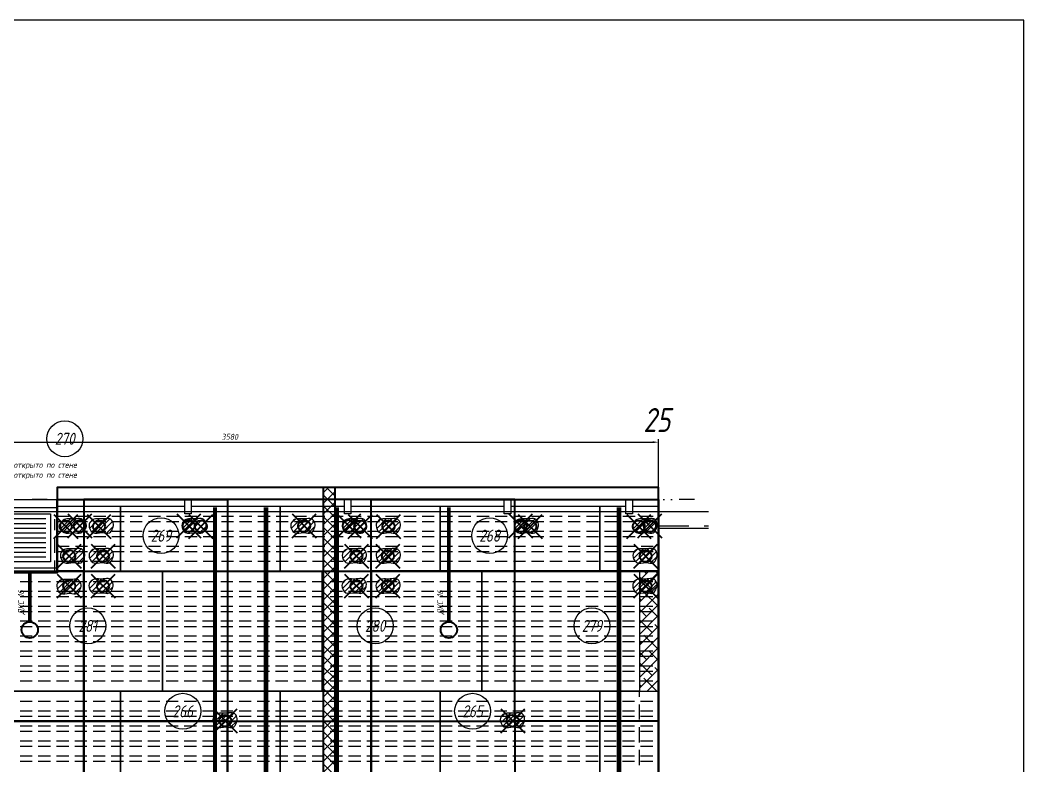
# Model space of a CAD drawing. Header units: millimetres. Extents: x -58926 to 122586, y -58688 to 8347.
# Drawn here: x 108612 to 112804, y 1783 to 4896 of the extents above; entities that cross this region are included whole.
import ezdxf
from ezdxf.enums import TextEntityAlignment as Align

# ---------------------------------------------------------------- set-up
doc = ezdxf.new("R2010")
doc.units = ezdxf.units.MM
doc.header["$PDMODE"] = 35
doc.header["$PDSIZE"] = 50
doc.linetypes.add('DASH2DOT', pattern=[31.75, 12.7, -6.35, 0, -6.35, 0, -6.35])
doc.linetypes.add('DASHED', pattern=[19.05, 12.7, -6.35])
for name, color, linetype in [('01 Черновое', 7, 'Continuous'), ('02 ОВиК', 7, 'Continuous'), ('02 Розетки', 7, 'Continuous'), ('02 ЭОМ и СС', 7, 'Continuous'), ('03 Потолок', 7, 'Continuous'), ('05 Слаботочка', 7, 'Continuous'), ('08 Пож. и техн. сигн.', 7, 'Continuous'), ('101 Крепление', 7, 'Continuous'), ('102 Звукоизоляция', 7, 'Continuous'), ('103 ГВЛ слой 1', 7, 'Continuous'), ('104 ГВЛ слой 2', 7, 'Continuous')]:
    doc.layers.add(name, color=color, linetype=linetype)
doc.layers.add('100 noprint', color=1, linetype='Continuous', plot=False)
doc.styles.get("Standard").update_dxf_attribs({"font": 'arial.ttf'})
doc.styles.add('ГОСТ-ISOCPEUR', font='isocpeui.ttf', dxfattribs={"width": 0.8})
doc.dimstyles.new('ISO-25', dxfattribs={"dimtxt": 2.5, "dimasz": 2.5, "dimexe": 1.25, "dimexo": 0.625, "dimtad": 1, "dimtxsty": 'Standard', "dimcen": 2.5, "dimadec": 0, "dimazin": 0, "dimtfac": 1, "dimtmove": 0, "dimatfit": 3, "dimfxl": 1, "dimarcsym": 0})

# ---------------------------------------------------------------- blocks, each defined once
blk = doc.blocks.new('АП 500х200')
at = {"color": 0, "lineweight": -2}
for p, q in [((-507, 207), (-47, 207)), ((-507, 187), (-47, 187)), ((-507, 167), (-47, 167)), ((-507, 147), (-47, 147)), ((-507, 127), (-47, 127)), ((-507, 107), (-47, 107)), ((-507, 87), (-47, 87)), ((-507, 67), (-47, 67)), ((-507, 47), (-47, 47))]:
    blk.add_line(p, q, dxfattribs=at)
for points in [[(-554, 0), (-554, 254), (0, 254), (0, 0)], [(-527, 27), (-527, 227), (-27, 227), (-27, 27)]]:
    blk.add_lwpolyline(points, close=True, dxfattribs=at)
blk = doc.blocks.new('*D417')
at = {"layer": '01 Черновое', "color": 0, "lineweight": -2}
for p, q in [((107698, 2895.2), (107698, 3146.6)), ((111278, 2895.2), (111278, 3146.6)), ((107723, 3134.1), (111253, 3134.1))]:
    blk.add_line(p, q, dxfattribs=at)
at = {"layer": '01 Черновое', "color": 0}
for points in [[(107723, 3138.3), (107723, 3129.9), (107698, 3134.1)], [(111253, 3129.9), (111253, 3138.3), (111278, 3134.1)]]:
    blk.add_solid(points, dxfattribs=at)
at = {"layer": 'Defpoints', "color": 0}
for p in [(111278, 3134.1), (107698, 2895.2), (111278, 2895.2)]:
    blk.add_point(p, dxfattribs=at)
at = {"layer": '01 Черновое', "color": 0, "insert": (109488, 3156.6), "char_height": 25, "attachment_point": 5, "style": 'ГОСТ-ISOCPEUR'}
blk.add_mtext('3580', dxfattribs=at)

msp = doc.modelspace()

# ---------------------------------------------------------------- hatches: boundary and pattern name
at = {"layer": '01 Черновое'}
h = msp.add_hatch(dxfattribs=at)
h.set_pattern_fill('ANSI38', color=256, scale=10, style=0)
h.set_pattern_definition([(45, (49556.516, 70858.977), (-22.45064, 22.45064), []), (135, (49556.516, 70858.977), (-67.351921, 22.45064), [79.375, -47.625])])
h.paths.add_polyline_path([(111278.004, 2095.176), (111278.004, 2595.176), (111198.004, 2595.176), (111198.004, 2095.176)])
at = {"layer": '101 Крепление'}
h = msp.add_hatch(dxfattribs=at)
h.set_pattern_fill('ANSI31', color=5, scale=5, style=0)
h.set_pattern_definition([(45, (108619.835, 253.193), (-11.22532, 11.22532), [])])
edge = h.paths.add_edge_path()
edge.add_spline(control_points=[(108780.672, 2786.555), (108780.672, 2794.585), (108795.471, 2820.39), (108832.987, 2809.687), (108867.04, 2819.56), (108884.89, 2796.846), (108880.755, 2774.169), (108865.901, 2748.251), (108832.11, 2762.098), (108794.383, 2745.458), (108780.672, 2775.339), (108780.672, 2786.555)], knot_values=[0, 0, 0, 0, 24.09039364, 73.18784754, 99.9877853, 121.68889408, 145.29658819, 167.74643755, 198.18583422, 237.51289388, 271.16090154, 271.16090154, 271.16090154, 271.16090154], degree=3, periodic=1)
h = msp.add_hatch(dxfattribs=at)
h.set_pattern_fill('ANSI31', color=5, scale=5, style=0)
h.set_pattern_definition([(45, (108739.599, 253.193), (-11.22532, 11.22532), [])])
edge = h.paths.add_edge_path()
edge.add_spline(control_points=[(108900.436, 2786.555), (108900.436, 2794.585), (108915.235, 2820.39), (108952.75, 2809.687), (108986.804, 2819.56), (109004.653, 2796.846), (109000.519, 2774.169), (108985.664, 2748.251), (108951.874, 2762.098), (108914.147, 2745.458), (108900.436, 2775.339), (108900.436, 2786.555)], knot_values=[0, 0, 0, 0, 24.09039364, 73.18784754, 99.9877853, 121.68889408, 145.29658819, 167.74643755, 198.18583422, 237.51289388, 271.16090154, 271.16090154, 271.16090154, 271.16090154], degree=3, periodic=1)
h = msp.add_hatch(dxfattribs=at)
h.set_pattern_fill('ANSI31', color=5, scale=5, style=0)
h.set_pattern_definition([(45, (109127.108, 253.193), (-11.22532, 11.22532), [])])
edge = h.paths.add_edge_path()
edge.add_spline(control_points=[(109287.946, 2786.555), (109287.946, 2794.585), (109302.745, 2820.39), (109340.26, 2809.687), (109374.313, 2819.56), (109392.163, 2796.846), (109388.029, 2774.169), (109373.174, 2748.251), (109339.383, 2762.098), (109301.656, 2745.458), (109287.946, 2775.339), (109287.946, 2786.555)], knot_values=[0, 0, 0, 0, 24.09039364, 73.18784754, 99.9877853, 121.68889408, 145.29658819, 167.74643755, 198.18583422, 237.51289388, 271.16090154, 271.16090154, 271.16090154, 271.16090154], degree=3, periodic=1)
h = msp.add_hatch(dxfattribs=at)
h.set_pattern_fill('ANSI31', color=5, scale=5, style=0)
h.set_pattern_definition([(45, (109581.572, 253.193), (-11.22532, 11.22532), [])])
edge = h.paths.add_edge_path()
edge.add_spline(control_points=[(109742.409, 2786.555), (109742.409, 2794.585), (109757.208, 2820.39), (109794.724, 2809.687), (109828.777, 2819.56), (109846.626, 2796.846), (109842.492, 2774.169), (109827.637, 2748.251), (109793.847, 2762.098), (109756.12, 2745.458), (109742.409, 2775.339), (109742.409, 2786.555)], knot_values=[0, 0, 0, 0, 24.09039364, 73.18784754, 99.9877853, 121.68889408, 145.29658819, 167.74643755, 198.18583422, 237.51289388, 271.16090154, 271.16090154, 271.16090154, 271.16090154], degree=3, periodic=1)
h = msp.add_hatch(dxfattribs=at)
h.set_pattern_fill('ANSI31', color=5, scale=5, style=0)
h.set_pattern_definition([(45, (109796.519, 253.193), (-11.22532, 11.22532), [])])
edge = h.paths.add_edge_path()
edge.add_spline(control_points=[(109957.357, 2786.555), (109957.357, 2794.585), (109972.156, 2820.39), (110009.671, 2809.687), (110043.724, 2819.56), (110061.574, 2796.846), (110057.44, 2774.169), (110042.585, 2748.251), (110008.794, 2762.098), (109971.067, 2745.458), (109957.357, 2775.339), (109957.357, 2786.555)], knot_values=[0, 0, 0, 0, 24.09039364, 73.18784754, 99.9877853, 121.68889408, 145.29658819, 167.74643755, 198.18583422, 237.51289388, 271.16090154, 271.16090154, 271.16090154, 271.16090154], degree=3, periodic=1)
h = msp.add_hatch(dxfattribs=at)
h.set_pattern_fill('ANSI31', color=5, scale=5, style=0)
h.set_pattern_definition([(45, (109938.132, 253.193), (-11.22532, 11.22532), [])])
edge = h.paths.add_edge_path()
edge.add_spline(control_points=[(110098.969, 2786.555), (110098.969, 2794.585), (110113.768, 2820.39), (110151.283, 2809.687), (110185.337, 2819.56), (110203.186, 2796.846), (110199.052, 2774.169), (110184.197, 2748.251), (110150.407, 2762.098), (110112.68, 2745.458), (110098.969, 2775.339), (110098.969, 2786.555)], knot_values=[0, 0, 0, 0, 24.09039364, 73.18784754, 99.9877853, 121.68889408, 145.29658819, 167.74643755, 198.18583422, 237.51289388, 271.16090154, 271.16090154, 271.16090154, 271.16090154], degree=3, periodic=1)
h = msp.add_hatch(dxfattribs=at)
h.set_pattern_fill('ANSI31', color=5, scale=5, style=0)
h.set_pattern_definition([(45, (110514.671, 253.193), (-11.22532, 11.22532), [])])
edge = h.paths.add_edge_path()
edge.add_spline(control_points=[(110675.508, 2786.555), (110675.508, 2794.585), (110690.307, 2820.39), (110727.823, 2809.687), (110761.876, 2819.56), (110779.726, 2796.846), (110775.591, 2774.169), (110760.737, 2748.251), (110726.946, 2762.098), (110689.219, 2745.458), (110675.508, 2775.339), (110675.508, 2786.555)], knot_values=[0, 0, 0, 0, 24.09039364, 73.18784754, 99.9877853, 121.68889408, 145.29658819, 167.74643755, 198.18583422, 237.51289388, 271.16090154, 271.16090154, 271.16090154, 271.16090154], degree=3, periodic=1)
h = msp.add_hatch(dxfattribs=at)
h.set_pattern_fill('ANSI31', color=5, scale=5, style=0)
h.set_pattern_definition([(45, (111010.34, 253.193), (-11.22532, 11.22532), [])])
edge = h.paths.add_edge_path()
edge.add_spline(control_points=[(111171.177, 2786.555), (111171.177, 2794.585), (111185.976, 2820.39), (111223.492, 2809.687), (111257.545, 2819.56), (111275.394, 2796.846), (111271.26, 2774.169), (111256.405, 2748.251), (111222.615, 2762.098), (111184.888, 2745.458), (111171.177, 2775.339), (111171.177, 2786.555)], knot_values=[0, 0, 0, 0, 24.09039364, 73.18784754, 99.9877853, 121.68889408, 145.29658819, 167.74643755, 198.18583422, 237.51289388, 271.16090154, 271.16090154, 271.16090154, 271.16090154], degree=3, periodic=1)
h = msp.add_hatch(dxfattribs=at)
h.set_pattern_fill('ANSI31', color=5, scale=5, style=0)
h.set_pattern_definition([(45, (108619.835, 128.193), (-11.22532, 11.22532), [])])
edge = h.paths.add_edge_path()
edge.add_spline(control_points=[(108780.672, 2661.555), (108780.672, 2669.585), (108795.471, 2695.39), (108832.987, 2684.687), (108867.04, 2694.56), (108884.89, 2671.846), (108880.755, 2649.169), (108865.901, 2623.251), (108832.11, 2637.098), (108794.383, 2620.458), (108780.672, 2650.339), (108780.672, 2661.555)], knot_values=[0, 0, 0, 0, 24.09039364, 73.18784754, 99.9877853, 121.68889408, 145.29658819, 167.74643755, 198.18583422, 237.51289388, 271.16090154, 271.16090154, 271.16090154, 271.16090154], degree=3, periodic=1)
h = msp.add_hatch(dxfattribs=at)
h.set_pattern_fill('ANSI31', color=5, scale=5, style=0)
h.set_pattern_definition([(45, (108739.599, 128.193), (-11.22532, 11.22532), [])])
edge = h.paths.add_edge_path()
edge.add_spline(control_points=[(108900.436, 2661.555), (108900.436, 2669.585), (108915.235, 2695.39), (108952.75, 2684.687), (108986.804, 2694.56), (109004.653, 2671.846), (109000.519, 2649.169), (108985.664, 2623.251), (108951.874, 2637.098), (108914.147, 2620.458), (108900.436, 2650.339), (108900.436, 2661.555)], knot_values=[0, 0, 0, 0, 24.09039364, 73.18784754, 99.9877853, 121.68889408, 145.29658819, 167.74643755, 198.18583422, 237.51289388, 271.16090154, 271.16090154, 271.16090154, 271.16090154], degree=3, periodic=1)
h = msp.add_hatch(dxfattribs=at)
h.set_pattern_fill('ANSI31', color=5, scale=5, style=0)
h.set_pattern_definition([(45, (109796.519, 128.193), (-11.22532, 11.22532), [])])
edge = h.paths.add_edge_path()
edge.add_spline(control_points=[(109957.357, 2661.555), (109957.357, 2669.585), (109972.156, 2695.39), (110009.671, 2684.687), (110043.724, 2694.56), (110061.574, 2671.846), (110057.44, 2649.169), (110042.585, 2623.251), (110008.794, 2637.098), (109971.067, 2620.458), (109957.357, 2650.339), (109957.357, 2661.555)], knot_values=[0, 0, 0, 0, 24.09039364, 73.18784754, 99.9877853, 121.68889408, 145.29658819, 167.74643755, 198.18583422, 237.51289388, 271.16090154, 271.16090154, 271.16090154, 271.16090154], degree=3, periodic=1)
h = msp.add_hatch(dxfattribs=at)
h.set_pattern_fill('ANSI31', color=5, scale=5, style=0)
h.set_pattern_definition([(45, (109938.132, 128.193), (-11.22532, 11.22532), [])])
edge = h.paths.add_edge_path()
edge.add_spline(control_points=[(110098.969, 2661.555), (110098.969, 2669.585), (110113.768, 2695.39), (110151.283, 2684.687), (110185.337, 2694.56), (110203.186, 2671.846), (110199.052, 2649.169), (110184.197, 2623.251), (110150.407, 2637.098), (110112.68, 2620.458), (110098.969, 2650.339), (110098.969, 2661.555)], knot_values=[0, 0, 0, 0, 24.09039364, 73.18784754, 99.9877853, 121.68889408, 145.29658819, 167.74643755, 198.18583422, 237.51289388, 271.16090154, 271.16090154, 271.16090154, 271.16090154], degree=3, periodic=1)
h = msp.add_hatch(dxfattribs=at)
h.set_pattern_fill('ANSI31', color=5, scale=5, style=0)
h.set_pattern_definition([(45, (111010.34, 128.193), (-11.22532, 11.22532), [])])
edge = h.paths.add_edge_path()
edge.add_spline(control_points=[(111171.177, 2661.555), (111171.177, 2669.585), (111185.976, 2695.39), (111223.492, 2684.687), (111257.545, 2694.56), (111275.394, 2671.846), (111271.26, 2649.169), (111256.405, 2623.251), (111222.615, 2637.098), (111184.888, 2620.458), (111171.177, 2650.339), (111171.177, 2661.555)], knot_values=[0, 0, 0, 0, 24.09039364, 73.18784754, 99.9877853, 121.68889408, 145.29658819, 167.74643755, 198.18583422, 237.51289388, 271.16090154, 271.16090154, 271.16090154, 271.16090154], degree=3, periodic=1)
h = msp.add_hatch(dxfattribs=at)
h.set_pattern_fill('ANSI31', color=5, scale=5, style=0)
h.set_pattern_definition([(45, (108604.73, 0.033), (-11.22532, 11.22532), [])])
edge = h.paths.add_edge_path()
edge.add_spline(control_points=[(108765.567, 2533.395), (108765.567, 2541.425), (108780.366, 2567.23), (108817.881, 2556.527), (108851.935, 2566.4), (108869.784, 2543.686), (108865.65, 2521.008), (108850.795, 2495.091), (108817.005, 2508.938), (108779.278, 2492.297), (108765.567, 2522.179), (108765.567, 2533.395)], knot_values=[0, 0, 0, 0, 24.09039364, 73.18784754, 99.9877853, 121.68889408, 145.29658819, 167.74643755, 198.18583422, 237.51289388, 271.16090154, 271.16090154, 271.16090154, 271.16090154], degree=3, periodic=1)
h = msp.add_hatch(dxfattribs=at)
h.set_pattern_fill('ANSI31', color=5, scale=5, style=0)
h.set_pattern_definition([(45, (108738.735, 2.329), (-11.22532, 11.22532), [])])
edge = h.paths.add_edge_path()
edge.add_spline(control_points=[(108899.572, 2535.691), (108899.572, 2543.721), (108914.371, 2569.526), (108951.886, 2558.823), (108985.94, 2568.696), (109003.789, 2545.982), (108999.655, 2523.305), (108984.8, 2497.387), (108951.01, 2511.234), (108913.283, 2494.594), (108899.572, 2524.475), (108899.572, 2535.691)], knot_values=[0, 0, 0, 0, 24.09039364, 73.18784754, 99.9877853, 121.68889408, 145.29658819, 167.74643755, 198.18583422, 237.51289388, 271.16090154, 271.16090154, 271.16090154, 271.16090154], degree=3, periodic=1)
h = msp.add_hatch(dxfattribs=at)
h.set_pattern_fill('ANSI31', color=5, scale=5, style=0)
h.set_pattern_definition([(45, (109795.655, 2.329), (-11.22532, 11.22532), [])])
edge = h.paths.add_edge_path()
edge.add_spline(control_points=[(109956.493, 2535.691), (109956.493, 2543.721), (109971.292, 2569.526), (110008.807, 2558.823), (110042.86, 2568.696), (110060.71, 2545.982), (110056.576, 2523.305), (110041.721, 2497.387), (110007.93, 2511.234), (109970.203, 2494.594), (109956.493, 2524.475), (109956.493, 2535.691)], knot_values=[0, 0, 0, 0, 24.09039364, 73.18784754, 99.9877853, 121.68889408, 145.29658819, 167.74643755, 198.18583422, 237.51289388, 271.16090154, 271.16090154, 271.16090154, 271.16090154], degree=3, periodic=1)
h = msp.add_hatch(dxfattribs=at)
h.set_pattern_fill('ANSI31', color=5, scale=5, style=0)
h.set_pattern_definition([(45, (109937.268, 2.329), (-11.22532, 11.22532), [])])
edge = h.paths.add_edge_path()
edge.add_spline(control_points=[(110098.105, 2535.691), (110098.105, 2543.721), (110112.904, 2569.526), (110150.42, 2558.823), (110184.473, 2568.696), (110202.322, 2545.982), (110198.188, 2523.305), (110183.333, 2497.387), (110149.543, 2511.234), (110111.816, 2494.594), (110098.105, 2524.475), (110098.105, 2535.691)], knot_values=[0, 0, 0, 0, 24.09039364, 73.18784754, 99.9877853, 121.68889408, 145.29658819, 167.74643755, 198.18583422, 237.51289388, 271.16090154, 271.16090154, 271.16090154, 271.16090154], degree=3, periodic=1)
h = msp.add_hatch(dxfattribs=at)
h.set_pattern_fill('ANSI31', color=5, scale=5, style=0)
h.set_pattern_definition([(45, (111009.476, 2.329), (-11.22532, 11.22532), [])])
edge = h.paths.add_edge_path()
edge.add_spline(control_points=[(111170.313, 2535.691), (111170.313, 2543.721), (111185.112, 2569.526), (111222.628, 2558.823), (111256.681, 2568.696), (111274.53, 2545.982), (111270.396, 2523.305), (111255.541, 2497.387), (111221.751, 2511.234), (111184.024, 2494.594), (111170.313, 2524.475), (111170.313, 2535.691)], knot_values=[0, 0, 0, 0, 24.09039364, 73.18784754, 99.9877853, 121.68889408, 145.29658819, 167.74643755, 198.18583422, 237.51289388, 271.16090154, 271.16090154, 271.16090154, 271.16090154], degree=3, periodic=1)
h = msp.add_hatch(dxfattribs=at)
h.set_pattern_fill('ANSI31', color=5, scale=5, style=0)
h.set_pattern_definition([(45, (109256.696, -557.913), (-11.22532, 11.22532), [])])
edge = h.paths.add_edge_path()
edge.add_spline(control_points=[(109417.534, 1975.449), (109417.534, 1983.479), (109432.333, 2009.284), (109469.848, 1998.581), (109503.902, 2008.454), (109521.751, 1985.74), (109517.617, 1963.063), (109502.762, 1937.145), (109468.972, 1950.992), (109431.245, 1934.351), (109417.534, 1964.233), (109417.534, 1975.449)], knot_values=[0, 0, 0, 0, 24.09039364, 73.18784754, 99.9877853, 121.68889408, 145.29658819, 167.74643755, 198.18583422, 237.51289388, 271.16090154, 271.16090154, 271.16090154, 271.16090154], degree=3, periodic=1)
h = msp.add_hatch(dxfattribs=at)
h.set_pattern_fill('ANSI31', color=5, scale=5, style=0)
h.set_pattern_definition([(45, (110456.696, -557.913), (-11.22532, 11.22532), [])])
edge = h.paths.add_edge_path()
edge.add_spline(control_points=[(110617.534, 1975.449), (110617.534, 1983.479), (110632.333, 2009.284), (110669.848, 1998.581), (110703.902, 2008.454), (110721.751, 1985.74), (110717.617, 1963.063), (110702.762, 1937.145), (110668.972, 1950.992), (110631.245, 1934.351), (110617.534, 1964.233), (110617.534, 1975.449)], knot_values=[0, 0, 0, 0, 24.09039364, 73.18784754, 99.9877853, 121.68889408, 145.29658819, 167.74643755, 198.18583422, 237.51289388, 271.16090154, 271.16090154, 271.16090154, 271.16090154], degree=3, periodic=1)
at = {"layer": '102 Звукоизоляция', "linetype": 'Continuous', "ltscale": 10}
h = msp.add_hatch(dxfattribs=at)
h.set_pattern_fill('ANSI37', color=74, scale=10, style=0)
h.paths.add_polyline_path([(109928.004, 2895.176), (109928.004, 2945.176), (109878.004, 2945.176), (109878.004, 2895.176)])
h.paths.add_polyline_path([(109928.004, 95.176), (109928.004, 2895.176), (109878.004, 2895.176), (109878.004, 95.176)])
h.paths.add_polyline_path([(109928.004, 45.176), (109928.004, 95.176), (109878.004, 95.176), (109878.004, 45.176)])

# ---------------------------------------------------------------- linework, layer by layer
at = {"layer": '01 Черновое'}
for p, q in [((107553.323, 2895.176), (111278.004, 2895.176)), ((111278.004, 2895.176), (111278.004, 95.176)), ((109300.084, 2865.176), (108767.004, 2865.176)), ((109967.084, 2865.176), (109327.084, 2865.176)), ((110634.084, 2865.176), (109994.084, 2865.176)), ((111142.231, 2865.176), (110661.084, 2865.176)), ((111278.004, 2865.176), (111169.231, 2865.176)), ((111278.004, 95.176), (111278.004, 2865.176)), ((110541.004, 2595.176), (111198.004, 2595.176)), ((110541.004, 2095.176), (110541.004, 2595.176)), ((111198.004, 2595.176), (111198.004, 2095.176)), ((111198.004, 2595.176), (111278.004, 2595.176)), ((111198.004, 2595.176), (111198.004, 2095.176)), ((111198.004, 2095.176), (110541.004, 2095.176))]:
    msp.add_line(p, q, dxfattribs=at)
at = {"layer": '01 Черновое', "linetype": 'DASHED', "ltscale": 5}
msp.add_line((111198.004, 1595.176), (111198.004, 2095.176), dxfattribs=at)
at = {"layer": '01 Черновое', "flags": 128}
for points in [[(109327.084, 2835.176), (109300.084, 2835.176), (109300.084, 2895.176), (109327.084, 2895.176)], [(109994.084, 2835.176), (109967.084, 2835.176), (109967.084, 2895.176), (109994.084, 2895.176)], [(110661.084, 2835.176), (110634.084, 2835.176), (110634.084, 2895.176), (110661.084, 2895.176)], [(111169.231, 2835.176), (111142.231, 2835.176), (111142.231, 2895.176), (111169.231, 2895.176)]]:
    msp.add_lwpolyline(points, close=True, dxfattribs=at)
at = {"layer": '01 Черновое'}
for points in [[(109032.004, 2865.176), (109032.004, 2595.176), (108767.004, 2595.176), (108767.004, 2865.176)], [(109699.004, 2865.176), (109699.004, 2595.176), (109032.004, 2595.176), (109032.004, 2865.176)], [(110366.004, 2865.176), (110366.004, 2595.176), (109699.004, 2595.176), (109699.004, 2865.176)], [(111033.004, 2865.176), (111033.004, 2595.176), (110366.004, 2595.176), (110366.004, 2865.176)], [(111278.004, 2595.176), (111033.004, 2595.176), (111033.004, 2865.176)], [(111278.004, 1595.176), (111033.004, 1595.176), (111033.004, 2095.176), (111278.004, 2095.176)]]:
    msp.add_lwpolyline(points, dxfattribs=at)
for points in [[(108540.004, 2595.176), (109207.004, 2595.176), (109207.004, 2095.176), (108540.004, 2095.176)], [(109207.004, 2595.176), (109874.004, 2595.176), (109874.004, 2095.176), (109207.004, 2095.176)], [(109874.004, 2595.176), (110541.004, 2595.176), (110541.004, 2095.176), (109874.004, 2095.176)], [(108365.004, 2095.176), (109032.004, 2095.176), (109032.004, 1595.176), (108365.004, 1595.176)], [(109032.004, 2095.176), (109699.004, 2095.176), (109699.004, 1595.176), (109032.004, 1595.176)], [(109699.004, 2095.176), (110366.004, 2095.176), (110366.004, 1595.176), (109699.004, 1595.176)], [(110366.004, 2095.176), (111033.004, 2095.176), (111033.004, 1595.176), (110366.004, 1595.176)]]:
    msp.add_lwpolyline(points, close=True, dxfattribs=at)
at = {"layer": '02 Розетки', "const_width": 20, "flags": 128}
msp.add_lwpolyline([(109639.323, 463.176), (109639.323, 2862.176)], dxfattribs=at)
at = {"layer": '02 Розетки', "flags": 128}
for points in [[(109933.504, 463.176, 20, 20, 0), (109933.504, 2862.176, 20, 20, 0)], [(111113.504, 463.176, 20, 20, 0), (111113.504, 2862.176, 20, 20, 0)]]:
    msp.add_lwpolyline(points, format="xyseb", dxfattribs=at)
at = {"layer": '02 ЭОМ и СС', "flags": 128}
for points, const_width in [([(109426.323, 463.176), (109426.323, 2862.176)], 16), ([(109639.323, 463.176), (109639.323, 2862.176)], 20), ([(110402.823, 2384.676), (110402.823, 2862.176)], 16)]:
    msp.add_lwpolyline(points, dxfattribs=dict(at, const_width=const_width))
for points in [[(109933.504, 463.176, 20, 20, 0), (109933.504, 2862.176, 20, 20, 0)], [(111113.504, 463.176, 20, 20, 0), (111113.504, 2862.176, 20, 20, 0)], [(108652.823, 2384.676, 16, 16, 0), (108652.823, 2588.676, 16, 16, 0)]]:
    msp.add_lwpolyline(points, format="xyseb", dxfattribs=at)
at = {"layer": '02 ЭОМ и СС', "linetype": 'DASHED', "ltscale": 5, "flags": 128}
msp.add_lwpolyline([(108648.403, 2590.963), (108758.11, 2590.963), (108758.11, 2812.41)], dxfattribs=at)
at = {"layer": '02 ЭОМ и СС', "lineweight": 40}
for centre in [(108652.823, 2350.676), (110402.823, 2350.676)]:
    msp.add_circle(centre, 34, dxfattribs=at)
at = {"layer": '03 Потолок', "ltscale": 5}
msp.add_line((108237.504, 2845.176), (111486.975, 2845.176), dxfattribs=at)
at = {"layer": '03 Потолок', "linetype": 'DASHED', "ltscale": 10}
msp.add_line((111278.004, 2785.176), (111486.975, 2785.176), dxfattribs=at)
at = {"layer": '03 Потолок', "ltscale": 10}
msp.add_line((111278.004, 2775.676), (111486.975, 2775.676), dxfattribs=at)
at = {"layer": '05 Слаботочка', "const_width": 16, "flags": 128}
for points in [[(109426.323, 463.176), (109426.323, 2862.176)], [(110402.823, 2384.676), (110402.823, 2862.176)]]:
    msp.add_lwpolyline(points, dxfattribs=at)
at = {"layer": '05 Слаботочка', "flags": 128}
msp.add_lwpolyline([(108652.823, 2384.676, 16, 16, 0), (108652.823, 2588.676, 16, 16, 0)], format="xyseb", dxfattribs=at)
at = {"layer": '05 Слаботочка', "lineweight": 40}
for centre in [(108652.823, 2350.676), (110402.823, 2350.676)]:
    msp.add_circle(centre, 34, dxfattribs=at)
at = {"layer": '08 Пож. и техн. сигн.', "linetype": 'DASHED', "ltscale": 5, "flags": 128}
msp.add_lwpolyline([(108648.403, 2590.963), (108758.11, 2590.963), (108758.11, 2812.41)], dxfattribs=at)
at = {"layer": '100 noprint', "linetype": 'DASHED', "ltscale": 4}
for p, q in [((108767.004, 2825.176), (111278.004, 2825.176)), ((108767.004, 2802.676), (111278.004, 2802.676)), ((108767.004, 2762.676), (111278.004, 2762.676)), ((108767.004, 2740.176), (111278.004, 2740.176)), ((108767.004, 2700.176), (111278.004, 2700.176)), ((108767.004, 2677.676), (111278.004, 2677.676)), ((108767.004, 2637.676), (111278.004, 2637.676)), ((107698.004, 2552.676), (111278.004, 2552.676)), ((107698.004, 2512.676), (111278.004, 2512.676)), ((107698.004, 2490.176), (111278.004, 2490.176)), ((107698.004, 2450.176), (111278.004, 2450.176)), ((107698.004, 2427.676), (111278.004, 2427.676)), ((107698.004, 2387.676), (111278.004, 2387.676)), ((107698.004, 2365.176), (111278.004, 2365.176)), ((107698.004, 2325.176), (111278.004, 2325.176)), ((107698.004, 2302.676), (111278.004, 2302.676)), ((107698.004, 2262.676), (111278.004, 2262.676)), ((107698.004, 2240.176), (111278.004, 2240.176)), ((107698.004, 2200.176), (111278.004, 2200.176)), ((107698.004, 2177.676), (111278.004, 2177.676)), ((107698.004, 2137.676), (111278.004, 2137.676)), ((107698.004, 2052.676), (111278.004, 2052.676)), ((107698.004, 2012.676), (111278.004, 2012.676)), ((107698.004, 1990.176), (111278.004, 1990.176)), ((107698.004, 1950.176), (111278.004, 1950.176)), ((107698.004, 1927.676), (111278.004, 1927.676)), ((107698.004, 1887.676), (111278.004, 1887.676)), ((107698.004, 1865.176), (111278.004, 1865.176)), ((107698.004, 1825.176), (111278.004, 1825.176)), ((107698.004, 1802.676), (111278.004, 1802.676))]:
    msp.add_line(p, q, dxfattribs=at)
at = {"layer": '100 noprint'}
msp.add_lwpolyline([(106410.774, 4896.337), (106410.774, -1320.331), (112803.73, -1320.331), (112803.73, 4896.337)], close=True, dxfattribs=at)
at = {"layer": '101 Крепление', "color": 5, "start_tangent": (0, 1), "end_tangent": (0, 1)}
for points in [[(108780.672, 2786.555), (108791.787, 2807.929), (108840.518, 2813.913), (108867.318, 2813.913), (108881.211, 2797.242), (108879.073, 2773.731), (108865.811, 2755.618), (108835.388, 2756.632), (108796.061, 2756.632), (108780.672, 2786.555)], [(108900.436, 2786.555), (108911.55, 2807.929), (108960.282, 2813.913), (108987.081, 2813.913), (109000.974, 2797.242), (108998.837, 2773.731), (108985.574, 2755.618), (108955.152, 2756.632), (108915.825, 2756.632), (108900.436, 2786.555)], [(109287.946, 2786.555), (109299.06, 2807.929), (109347.791, 2813.913), (109374.591, 2813.913), (109388.484, 2797.242), (109386.346, 2773.731), (109373.084, 2755.618), (109342.662, 2756.632), (109303.334, 2756.632), (109287.946, 2786.555)], [(109742.409, 2786.555), (109753.523, 2807.929), (109802.255, 2813.913), (109829.055, 2813.913), (109842.947, 2797.242), (109840.81, 2773.731), (109827.548, 2755.618), (109797.125, 2756.632), (109757.798, 2756.632), (109742.409, 2786.555)], [(109957.357, 2786.555), (109968.471, 2807.929), (110017.202, 2813.913), (110044.002, 2813.913), (110057.895, 2797.242), (110055.757, 2773.731), (110042.495, 2755.618), (110012.073, 2756.632), (109972.745, 2756.632), (109957.357, 2786.555)], [(110098.969, 2786.555), (110110.083, 2807.929), (110158.815, 2813.913), (110185.614, 2813.913), (110199.507, 2797.242), (110197.37, 2773.731), (110184.107, 2755.618), (110153.685, 2756.632), (110114.358, 2756.632), (110098.969, 2786.555)], [(110675.508, 2786.555), (110686.623, 2807.929), (110735.354, 2813.913), (110762.154, 2813.913), (110776.047, 2797.242), (110773.909, 2773.731), (110760.647, 2755.618), (110730.224, 2756.632), (110690.897, 2756.632), (110675.508, 2786.555)], [(111171.177, 2786.555), (111182.291, 2807.929), (111231.023, 2813.913), (111257.823, 2813.913), (111271.715, 2797.242), (111269.578, 2773.731), (111256.316, 2755.618), (111225.893, 2756.632), (111186.566, 2756.632), (111171.177, 2786.555)], [(108780.672, 2661.555), (108791.787, 2682.929), (108840.518, 2688.913), (108867.318, 2688.913), (108881.211, 2672.242), (108879.073, 2648.731), (108865.811, 2630.618), (108835.388, 2631.632), (108796.061, 2631.632), (108780.672, 2661.555)], [(108900.436, 2661.555), (108911.55, 2682.929), (108960.282, 2688.913), (108987.081, 2688.913), (109000.974, 2672.242), (108998.837, 2648.731), (108985.574, 2630.618), (108955.152, 2631.632), (108915.825, 2631.632), (108900.436, 2661.555)], [(109957.357, 2661.555), (109968.471, 2682.929), (110017.202, 2688.913), (110044.002, 2688.913), (110057.895, 2672.242), (110055.757, 2648.731), (110042.495, 2630.618), (110012.073, 2631.632), (109972.745, 2631.632), (109957.357, 2661.555)], [(110098.969, 2661.555), (110110.083, 2682.929), (110158.815, 2688.913), (110185.614, 2688.913), (110199.507, 2672.242), (110197.37, 2648.731), (110184.107, 2630.618), (110153.685, 2631.632), (110114.358, 2631.632), (110098.969, 2661.555)], [(111171.177, 2661.555), (111182.291, 2682.929), (111231.023, 2688.913), (111257.823, 2688.913), (111271.715, 2672.242), (111269.578, 2648.731), (111256.316, 2630.618), (111225.893, 2631.632), (111186.566, 2631.632), (111171.177, 2661.555)], [(108765.567, 2533.395), (108776.681, 2554.768), (108825.412, 2560.753), (108852.212, 2560.753), (108866.105, 2544.082), (108863.968, 2520.571), (108850.705, 2502.457), (108820.283, 2503.472), (108780.956, 2503.472), (108765.567, 2533.395)], [(108899.572, 2535.691), (108910.686, 2557.065), (108959.418, 2563.049), (108986.217, 2563.049), (109000.11, 2546.378), (108997.973, 2522.867), (108984.71, 2504.754), (108954.288, 2505.768), (108914.961, 2505.768), (108899.572, 2535.691)], [(109956.493, 2535.691), (109967.607, 2557.065), (110016.338, 2563.049), (110043.138, 2563.049), (110057.031, 2546.378), (110054.893, 2522.867), (110041.631, 2504.754), (110011.209, 2505.768), (109971.881, 2505.768), (109956.493, 2535.691)], [(110098.105, 2535.691), (110109.219, 2557.065), (110157.951, 2563.049), (110184.75, 2563.049), (110198.643, 2546.378), (110196.506, 2522.867), (110183.243, 2504.754), (110152.821, 2505.768), (110113.494, 2505.768), (110098.105, 2535.691)], [(111170.313, 2535.691), (111181.427, 2557.065), (111230.159, 2563.049), (111256.959, 2563.049), (111270.851, 2546.378), (111268.714, 2522.867), (111255.452, 2504.754), (111225.029, 2505.768), (111185.702, 2505.768), (111170.313, 2535.691)], [(109417.534, 1975.449), (109428.648, 1996.823), (109477.379, 2002.807), (109504.179, 2002.807), (109518.072, 1986.136), (109515.935, 1962.625), (109502.672, 1944.511), (109472.25, 1945.526), (109432.923, 1945.526), (109417.534, 1975.449)], [(110617.534, 1975.449), (110628.648, 1996.823), (110677.379, 2002.807), (110704.179, 2002.807), (110718.072, 1986.136), (110715.935, 1962.625), (110702.672, 1944.511), (110672.25, 1945.526), (110632.923, 1945.526), (110617.534, 1975.449)]]:
    msp.add_spline(points, degree=3, dxfattribs=at)
at = {"layer": '102 Звукоизоляция', "color": 74, "linetype": 'Continuous', "lineweight": 40, "ltscale": 10, "flags": 128}
for points in [[(109928.004, 2945.176), (108767.004, 2945.176), (108767.004, 2588.676), (108528.004, 2588.676), (108528.004, 45.176), (109928.004, 45.176)], [(109878.004, 2945.176), (109878.004, 45.176), (111278.004, 45.176), (111278.004, 2945.176)]]:
    msp.add_lwpolyline(points, close=True, dxfattribs=at)
at = {"layer": '102 Звукоизоляция', "color": 74, "linetype": 'DASH2DOT', "ltscale": 5}
msp.add_lwpolyline([(111428.004, 2895.176), (108478.004, 2895.176)], dxfattribs=at)
at = {"layer": '102 Звукоизоляция', "color": 74, "linetype": 'Continuous', "lineweight": 40, "ltscale": 10}
for p in [(108861.894, 2784.746), (109316.432, 2784.746), (109798.483, 2784.746), (109984.95, 2784.746), (110702.495, 2784.746), (111241.861, 2784.746)]:
    msp.add_point(p, dxfattribs=at)
at = {"layer": '103 ГВЛ слой 1', "color": 6, "lineweight": 40}
for points in [[(108767.004, 2595.176), (108767.004, 2895.176), (108878.004, 2895.176), (108878.004, 2595.176)], [(110078.004, 2595.176), (110078.004, 2895.176), (108878.004, 2895.176), (108878.004, 2595.176)], [(110078.004, 2595.176), (110078.004, 2895.176), (111278.004, 2895.176), (111278.004, 2595.176)], [(107678.004, 2595.176), (108878.004, 2595.176), (108878.004, 1345.176), (107678.004, 1345.176)], [(108878.004, 2595.176), (110078.004, 2595.176), (110078.004, 1345.176), (108878.004, 1345.176)], [(110078.004, 2595.176), (111278.004, 2595.176), (111278.004, 1345.176), (110078.004, 1345.176)]]:
    msp.add_lwpolyline(points, close=True, dxfattribs=at)
at = {"layer": '103 ГВЛ слой 1', "color": 6}
for centre in [(108799.221, 3148.537), (109200.983, 2743.93), (110573.055, 2743.93), (109292.019, 2010.79), (110501.897, 2010.79)]:
    msp.add_circle(centre, 75, dxfattribs=at)
at = {"layer": '103 ГВЛ слой 1', "color": 6, "lineweight": 40}
for p in [(108803.155, 2782.456), (108942.003, 2782.456), (109367.584, 2782.456), (110032.878, 2782.456), (110150.7, 2782.456), (110742.483, 2782.456), (111195.643, 2782.456), (108817.63, 2658.775), (108958.757, 2658.775), (110016.715, 2658.775), (110148.26, 2658.775), (111224.427, 2658.775), (108817.63, 2533.775), (108958.757, 2533.775), (110016.715, 2533.775), (110148.26, 2533.775), (111224.427, 2533.775), (109469.333, 1971.281), (110669.333, 1971.281)]:
    msp.add_point(p, dxfattribs=at)
at = {"layer": '104 ГВЛ слой 2', "color": 3, "lineweight": 40}
for points in [[(108767.004, 2895.176), (109478.004, 2895.176), (109478.004, 1970.176), (108278.004, 1970.176), (108278.004, 2595.176), (108767.004, 2595.176)], [(110678.004, 1970.176), (110678.004, 2895.176), (109478.004, 2895.176), (109478.004, 1970.176)], [(110678.004, 1970.176), (110678.004, 2895.176), (111278.004, 2895.176), (111278.004, 1970.176)], [(108278.004, 1970.176), (109478.004, 1970.176), (109478.004, 720.176), (108278.004, 720.176)], [(109478.004, 1970.176), (110678.004, 1970.176), (110678.004, 720.176), (109478.004, 720.176)], [(110678.004, 1970.176), (110678.004, 720.176), (111278.004, 720.176), (111278.004, 1970.176)]]:
    msp.add_lwpolyline(points, close=True, dxfattribs=at)
at = {"layer": '104 ГВЛ слой 2', "color": 3}
for centre in [(108895.004, 2367.426), (110095.004, 2367.426), (111000.274, 2367.426)]:
    msp.add_circle(centre, 75, dxfattribs=at)

# ---------------------------------------------------------------- block references
at = {"layer": '02 ОВиК'}
msp.add_blockref('АП 500х200', (108767.004, 2608.176), dxfattribs=at)
msp.add_blockref('АП 500х200', (108767.004, 2608.176), dxfattribs=at)

# ---------------------------------------------------------------- texts
at = {"layer": '01 Черновое', "style": 'ГОСТ-ISOCPEUR', "width": 0.8}
msp.add_text('25', height=100, dxfattribs=at).set_placement((111271.102, 3226.61), align=Align.MIDDLE)
at = {"layer": '05 Слаботочка', "char_height": 25, "width": 270.31285, "attachment_point": 7, "rotation": 90, "style": 'ГОСТ-ISOCPEUR'}
for insert in [(108634.086, 2414.842), (110384.086, 2414.842)]:
    msp.add_mtext('{ДКС 16}', dxfattribs=dict(at, insert=insert))
at = {"layer": '08 Пож. и техн. сигн.', "insert": (108849.549, 3052.007), "char_height": 25, "width": 466.40898, "attachment_point": 3, "style": 'ГОСТ-ISOCPEUR'}
msp.add_mtext('{кабели открыто по стене\\Pили в трубе открыто по стене}', dxfattribs=at)
at = {"layer": '103 ГВЛ слой 1', "color": 6, "style": 'ГОСТ-ISOCPEUR', "width": 0.8}
for s, p in [('270', (108799.221, 3148.537)), ('269', (109200.983, 2743.93)), ('268', (110573.055, 2743.93)), ('266', (109292.019, 2010.79)), ('265', (110501.897, 2010.79))]:
    msp.add_text(s, height=50, dxfattribs=at).set_placement(p, align=Align.MIDDLE)
at = {"layer": '104 ГВЛ слой 2', "color": 3, "style": 'ГОСТ-ISOCPEUR', "width": 0.8}
for s, p in [('281', (108895.004, 2367.426)), ('280', (110095.004, 2367.426)), ('279', (111000.274, 2367.426))]:
    msp.add_text(s, height=50, dxfattribs=at).set_placement(p, align=Align.MIDDLE)

# ---------------------------------------------------------------- dimensions: what is measured, and where the dimension line sits
at = {"layer": '01 Черновое'}
dim = msp.add_linear_dim(base=(111278.004, 3134.111), p1=(107698.004, 2895.176), p2=(111278.004, 2895.176), dimstyle='ISO-25', override={"dimtxt": 25, "dimasz": 25, "dimexe": 12.5, "dimexo": 0, "dimgap": 10, "dimtxsty": 'ГОСТ-ISOCPEUR'}, dxfattribs=at)
dim.commit()
dim.dimension.update_dxf_attribs({"geometry": '*D417', "text_midpoint": (109488.004, 3156.611)})

doc.saveas('drawing.dxf')
